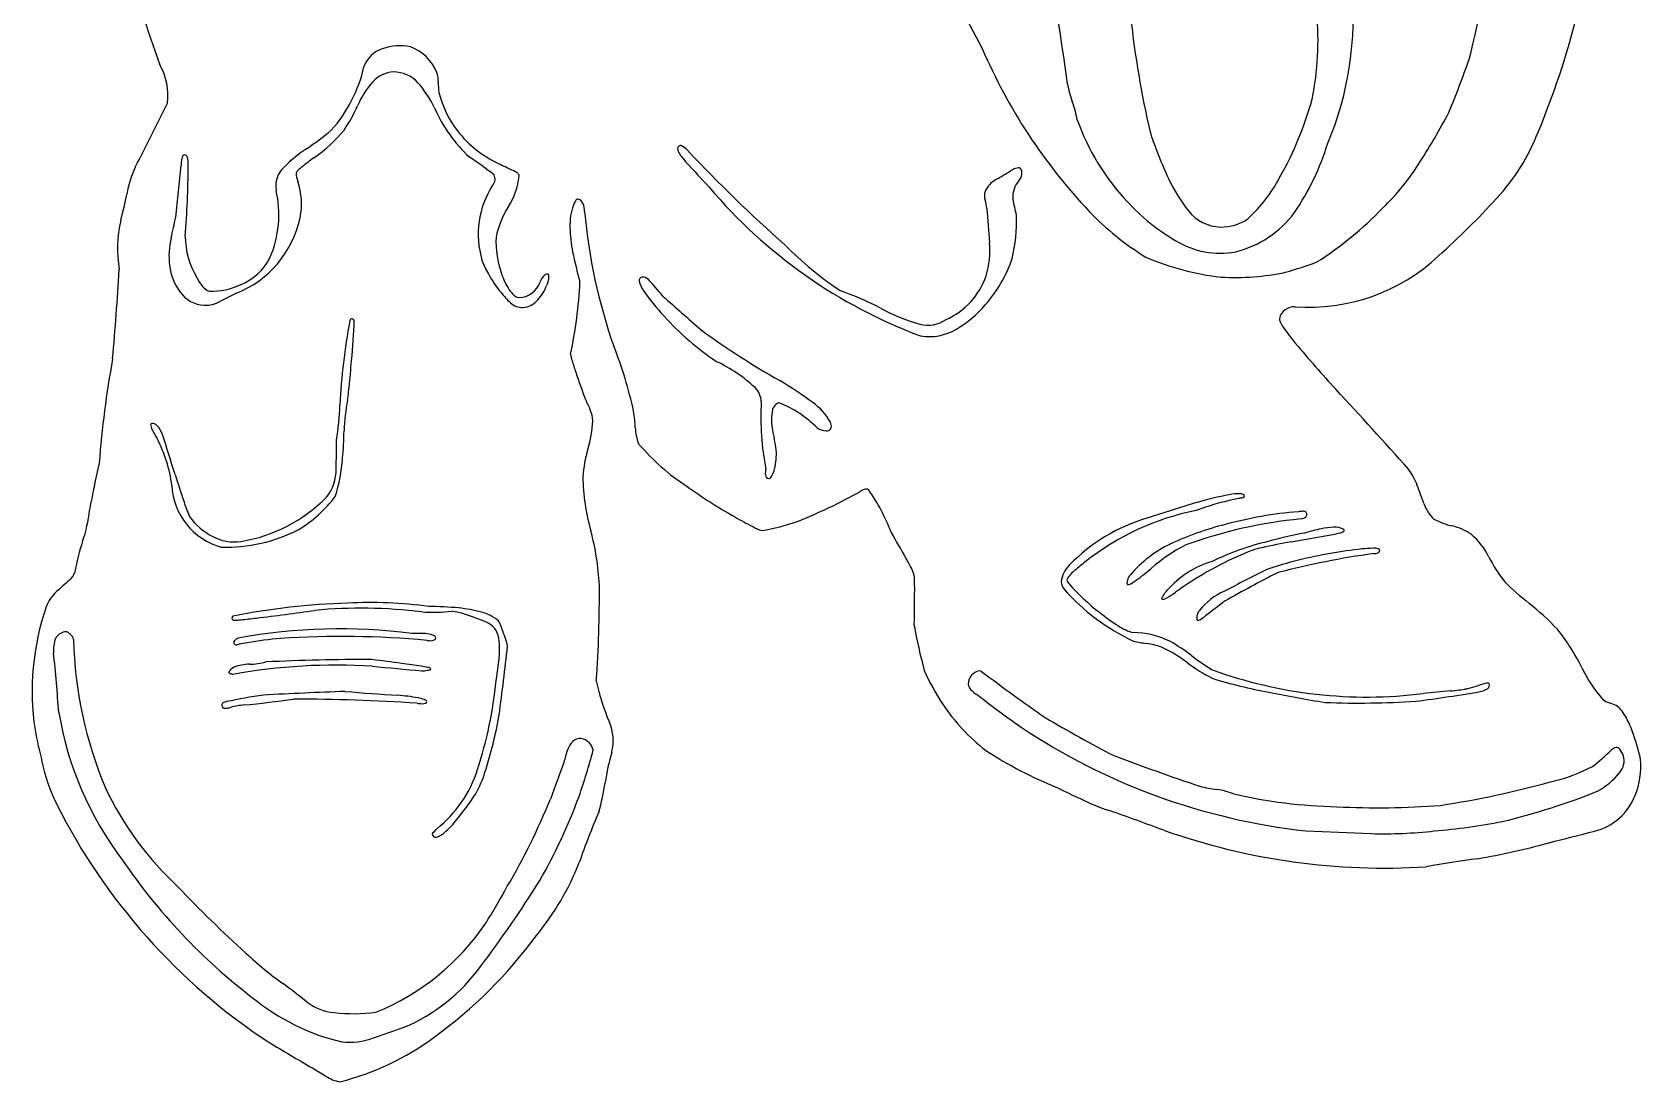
# Model space of a CAD drawing. Extents: x 0 to 10.8, y 0 to 15.3.
# Drawn here: x 0 to 9.93, y 0 to 6.48 of the extents above; entities that cross this region are included whole.
import ezdxf

# ---------------------------------------------------------------- set-up
doc = ezdxf.new("R2010")
doc.units = 0
doc.layers.add('WHITE', color=7, linetype='CONTINUOUS')

msp = doc.modelspace()

# ---------------------------------------------------------------- linework, layer by layer
at = {"layer": 'WHITE', "linetype": 'CONTINUOUS'}
for p, q in [((5.41862, 7.224631), (5.86504, 6.378527)), ((1.948101, 4.215219), (1.950441, 4.2317)), ((8.279995, 3.260426), (8.295568, 3.262087)), ((7.194939, 2.848539), (7.201516, 2.849145)), ((2.454521, 2.554898), (2.459275, 2.552505)), ((8.995657, 2.456126), (8.990986, 2.461271)), ((7.862493, 1.549528), (8.265762, 1.532295))]:
    msp.add_line(p, q, dxfattribs=at)
for centre, radius, start, end in [((-60.511833, -3.377012), 67.580323, 8.113562, 10.199896), ((5.448453, 7.244078), 3.547036, -15.258741, 10.064986), ((6.607905, 8.436015), 6.206566, -172.485054, -159.64605), ((12.692761, 7.210539), 5.945526, 179.266939, 193.093807), ((6.168981, 6.567241), 1.98655, -22.92812, 5.780767), ((6.061897, 6.429765), 1.876532, -11.210436, 5.102623), ((4.465425, 7.870091), 5.232176, -22.559896, -14.37803), ((2.21511, 6.207691), 0.176782, 107.645654, 160.623778), ((2.271137, 6.06985), 0.325328, 78.559692, 109.690432), ((2.240177, 6.12768), 0.277951, 21.56765, 69.907144), ((9.038238, 7.742952), 3.454105, -156.733055, -136.666635), ((0.449641, 6.087074), 0.388899, -6.77538, 29.276635), ((1.188086, 6.460096), 0.881804, -41.7183, -12.692853), ((4.06084, 7.966232), 5.086601, -22.945975, -18.995502), ((2.458706, 5.838771), 0.486852, 136.842326, 157.443984), ((2.23887, 6.055043), 0.178708, 92.656631, 139.213801), ((2.231191, 6.031031), 0.20253, 42.167321, 90.171057), ((1.847817, 5.700384), 0.708751, 26.038572, 41.17399), ((2.333925, 6.176382), 0.173203, -2.39122, 17.982422), ((2.784424, 6.15818), 0.277664, 177.734589, 190.639093), ((6.980328, 6.256166), 0.595949, -170.808869, -159.818231), ((3.115125, 6.252497), 0.6209, -166.439846, -141.992981), ((5.781107, 6.673435), 2.207057, -22.678685, -16.003918), ((-16.73201, 14.644744), 19.561439, -27.390353, -26.092526), ((1.184385, 6.38442), 0.89942, -34.54218, -23.51777), ((3.302222, 6.361841), 0.889489, -156.805231, -132.778446), ((5.732295, 5.798341), 0.733408, 11.062723, 20.115032), ((5.364966, 7.744923), 3.81158, -32.79266, -27.530119), ((0.598398, 7.38892), 1.963258, -56.071014, -50.533904), ((1.204656, 6.473797), 0.937274, -54.991614, -39.752443), ((3.170885, 6.294537), 0.690722, -142.093393, -115.156951), ((7.801332, 6.415114), 1.430774, -160.56615, -136.764475), ((8.431664, 6.333862), 1.600492, -162.913146, -158.448926), ((8.106877, 6.323244), 1.276312, -42.980475, -21.148331), ((4.001864, 5.759049), 0.018654, 118.576272, 170.536346), ((4.059378, 5.771535), 0.076496, -172.927503, -143.12435), ((4.006393, 5.754026), 0.025282, 101.486732, 122.148406), ((4.004343, 5.76489), 0.014228, 69.325137, 102.106369), ((3.939061, 5.649632), 0.146536, 43.308972, 61.329105), ((6.267916, 6.422196), 1.661605, -30.398665, -21.157215), ((6.439841, 6.279179), 1.632705, -34.010954, -17.31192), ((1.132979, 5.659829), 0.213264, 169.265147, 180.96817), ((0.96766, 5.690533), 0.045123, 146.256853, 168.470594), ((0.941249, 5.707964), 0.013481, 87.250684, 145.509432), ((0.939294, 5.703395), 0.018222, 25.212422, 81.788379), ((0.903755, 5.683612), 0.058866, 8.503234, 27.899427), ((0.767295, 5.667043), 0.196313, -3.158955, 7.396763), ((2.205884, 4.991177), 0.923474, 123.646247, 134.979548), ((4.329552, 2.232967), 4.330846, 126.682895, 127.979393), ((1.757185, 4.252219), 1.734204, 50.888587, 57.141259), ((9.605834, 19.65949), 15.524118, -115.685255, -115.304605), ((4.427306, 6.024103), 0.522714, -145.179733, -137.871865), ((46.733379, 44.999069), 58.045313, -137.351545, -137.147274), ((10.309483, 11.601536), 8.57169, -136.949606, -131.334162), ((9.069985, 6.54437), 2.271844, -159.424554, -154.758182), ((7.350305, 6.425308), 1.428334, -46.292204, -31.426429), ((1.289202, 5.347385), 0.717603, 155.453629, 169.360441), ((-17.100382, 7.401567), 18.104452, -6.548508, -5.532134), ((-4.54635, 5.672662), 5.509684, -4.72021, -0.170926), ((1.65937, 5.530447), 0.155804, 132.994831, 189.731996), ((1.668065, 5.594716), 0.041158, 133.057717, 160.082193), ((1.77491, 5.612472), 0.145589, -178.529769, -158.505266), ((1.838999, 5.426849), 0.280703, 128.45113, 135.158047), ((2.80634, 5.57237), 0.051556, -45.968509, 29.584754), ((2.559058, 5.644197), 0.451, -32.335594, -6.795862), ((2.906005, 5.49344), 0.146399, 51.408833, 63.925813), ((2.982878, 5.588553), 0.024118, 5.414263, 53.207412), ((6.028503, 5.430175), 0.159745, 119.523948, 155.991326), ((4.400414, 8.274823), 3.117862, -60.202691, -58.272442), ((6.129658, 5.47587), 0.17219, 109.773968, 121.364158), ((6.201609, 5.463383), 0.147584, 138.322245, 185.062524), ((6.102838, 5.554253), 0.089365, 98.964161, 110.593554), ((6.092094, 5.629126), 0.013772, 55.329166, 103.353322), ((6.019122, 5.618849), 0.092239, -38.429784, -11.093868), ((6.065552, 5.611099), 0.045204, -12.777716, 40.494799), ((7.90196, 5.985694), 0.977132, -155.182694, -141.423053), ((6.86433, 6.023713), 0.946473, -47.345356, -27.860901), ((-1.853378, 5.947502), 2.481768, -14.691534, -10.860866), ((0.857371, 5.353142), 0.665779, -23.630625, 13.106024), ((1.242305, 5.419304), 0.421036, -11.860843, 19.39572), ((3.322171, 5.231096), 0.568278, 147.634755, 196.273245), ((6.589027, 7.560237), 3.155834, -139.757893, -110.492202), ((5.959787, 5.469973), 0.081217, 161.925039, 198.82766), ((3.438652, 5.091431), 0.587867, 147.998368, 168.059443), ((3.675037, 5.287626), 0.355318, 159.432721, 182.042551), ((3.552841, 5.334583), 0.224417, 152.794286, 159.697095), ((3.383151, 5.42135), 0.033833, 131.872054, 152.096506), ((3.367835, 5.43824), 0.011035, 79.900563, 131.190182), ((3.357682, 5.40389), 0.046801, 20.403053, 75.031944), ((3.291411, 5.374399), 0.119283, -0.673998, 22.582826), ((6.800469, 5.670658), 3.402828, -174.981649, -160.609195), ((5.638604, 5.362805), 0.257376, 6.32338, 18.333647), ((17.685149, 6.167111), 11.81624, -176.234744, -175.210784), ((1.31103, 4.368566), 4.865361, 11.615498, 12.846864), ((7.799664, 6.595139), 1.765587, -136.177499, -121.564154), ((7.685623, 6.278447), 1.253022, -137.693089, -119.881607), ((7.344468, 5.539139), 0.262848, -141.743899, -91.821358), ((7.27592, 5.74873), 0.643554, -76.157671, -36.50079), ((6.696418, 6.983992), 2.285659, -57.290289, -44.119902), ((5.522399, 8.646767), 4.751545, -48.320039, -42.231526), ((1.284726, 5.142566), 0.758076, 166.612456, 189.806808), ((-1.271222, 5.751379), 2.196639, -14.291182, -10.877386), ((1.019412, 5.470661), 0.649742, -68.121759, -12.253075), ((4.180295, 5.292917), 0.860538, -178.804458, -168.637236), ((5.155987, 5.307399), 0.921668, -14.308792, 2.535497), ((7.341422, 5.565074), 0.2887, -91.053595, -55.332433), ((1.321117, 5.098812), 0.476623, 166.616006, 187.197772), ((1.446172, 5.224284), 0.50155, -179.42717, -148.970763), ((3.459283, 5.189003), 0.596264, 177.687868, 199.656588), ((6.262967, 6.76838), 2.27529, -135.206177, -124.020457), ((5.374096, 5.131494), 0.53831, -16.987531, 5.230705), ((7.332306, 5.626772), 0.512285, -121.931614, -79.018607), ((1.158232, 5.241994), 0.346102, -67.75414, -26.739106), ((3.260048, 5.246373), 0.513926, -160.148725, -149.730894), ((6.233906, 5.725913), 2.959273, -168.251822, -164.543756), ((5.263528, 5.346767), 0.829721, -41.635067, -18.78287), ((7.518462, 6.57476), 1.617311, -113.42654, -96.341557), ((7.880373, 5.95304), 1.172087, -94.079219, -46.846321), ((-24.500814, 6.598388), 25.088654, -4.88398, -3.621996), ((1.196442, 5.082863), 0.350932, -172.835147, -143.632025), ((1.269358, 5.088185), 0.281039, -154.172722, -141.495912), ((3.456301, 5.334886), 0.728387, -151.499297, -140.476876), ((3.317641, 5.127276), 0.442237, -161.701871, -147.340443), ((3.245706, 4.896758), 0.117147, 139.825244, 159.320235), ((3.192589, 4.941517), 0.047687, 118.204227, 139.745566), ((3.179372, 4.965731), 0.020103, 73.592561, 117.620985), ((3.178911, 4.974936), 0.011802, -9.508925, 58.653309), ((3.007467, 4.980874), 0.183253, -7.982769, -2.466984), ((3.767624, 4.946964), 0.020005, 98.055761, 195.535599), ((3.769125, 4.916937), 0.050019, 45.703234, 94.9363), ((5.458321, 5.121915), 0.455224, -66.05598, -18.932139), ((7.426177, 6.488664), 1.523768, -93.248815, -78.173228), ((6.82619, 8.093804), 3.228151, -73.584321, -69.976085), ((1.073474, 4.989142), 0.196357, -144.376448, -93.532902), ((1.155834, 4.998281), 0.136228, -141.360379, -128.514589), ((1.106958, 4.936353), 0.057337, -128.835851, -102.822097), ((1.11077, 5.284296), 0.404189, -92.344717, -63.79397), ((1.844672, 3.58436), 1.40963, 114.436548, 118.945557), ((3.292763, 5.187158), 0.508322, -141.590392, -131.932653), ((3.082189, 4.97971), 0.164403, -146.355586, -131.252707), ((3.000572, 4.983503), 0.142928, -88.525563, -18.509947), ((2.934433, 5.000687), 0.25582, -42.968301, -18.761529), ((3.400299, 4.844392), 0.235569, 155.86136, 161.687452), ((3.147813, 4.957748), 0.041197, -24.403412, -3.232927), ((0.512617, 5.08037), 2.872607, -11.846389, -2.855589), ((3.908417, 4.978476), 0.164258, -167.028591, -146.245691), ((4.761241, 5.550296), 1.191043, -146.170131, -136.225178), ((0.76261, 2.201023), 4.101503, 40.233838, 42.136862), ((4.395557, 3.170424), 1.812359, 62.874409, 70.853998), ((1.066986, 4.989034), 0.195957, -91.641027, -60.848184), ((3.028532, 4.889306), 0.110194, -133.218255, -89.479148), ((3.019157, 4.907649), 0.068665, -131.359102, -102.539178), ((3.01664, 4.917703), 0.139185, -84.684743, -41.037022), ((14.595452, 16.730583), 15.989662, -132.012162, -130.88019), ((5.829984, 5.887653), 1.260582, -118.841813, -106.125636), ((5.342375, 5.258866), 0.712516, -59.330915, -40.564599), ((7.792743, 4.687781), 0.096235, 87.466999, 165.472422), ((5.446216, 4.022701), 3.549483, 169.038683, 177.48667), ((1.974929, 4.696463), 0.013488, 83.868729, 175.074473), ((-2.53157, 4.880201), 4.523545, -5.418536, -2.277915), ((1.972689, 4.69282), 0.017447, 25.7709, 77.824576), ((5.188942, 5.888592), 1.734681, -137.930556, -123.681767), ((5.52967, 4.869002), 0.198677, -104.517974, -55.195396), ((7.733821, 4.708875), 0.034372, 174.915769, 209.178366), ((7.94152, 4.80756), 0.264258, -154.0968, -145.697678), ((7.063359, 8.656913), 4.972721, -126.1414, -119.486144), ((5.537514, 4.929149), 0.329381, -99.309068, -59.272145), ((8.898323, 5.473107), 1.429764, -145.273826, -140.203702), ((3.622123, 4.542887), 0.302622, -170.061303, -162.558902), ((1.148186, 3.577096), 2.625754, 12.357447, 21.53396), ((14.278877, 9.985375), 8.451931, -140.047717, -137.481134), ((6.36604, 3.3799), 5.968281, 169.550286, 175.779874), ((-9.041368, 5.377792), 11.051886, -5.661553, -4.79976), ((5.5628, 5.109538), 2.32428, -163.571366, -161.730928), ((6.645314, 5.457722), 3.461389, -161.875152, -158.900156), ((3.82196, 3.594616), 0.941985, 47.11516, 64.538531), ((-0.59625, 4.541346), 2.565447, -6.932445, -5.678573), ((4.379549, 4.196792), 0.121309, -0.193857, 46.529849), ((3.350251, 2.213281), 2.464682, 53.425367, 59.10666), ((-19.078495, -20.882095), 36.996113, 41.809884, 42.839459), ((0.261483, 4.230692), 1.639501, -9.486633, -1.829427), ((3.299269, 3.963728), 1.374764, 169.759418, 177.713255), ((1.915431, 4.219298), 0.032924, -19.818403, -7.116321), ((7.094273, 5.869754), 4.034732, -155.734868, -154.748699), ((6.233657, 4.106578), 1.735126, 177.033249, 190.762678), ((4.636802, 4.131062), 0.068382, 129.570845, 163.076311), ((4.61006, 4.166236), 0.024299, 74.204562, 133.802007), ((4.347559, 3.539333), 0.703771, 44.972675, 67.51816), ((4.613428, 3.896806), 0.360162, 29.259204, 55.218997), ((2.629818, 4.136216), 0.833463, -16.126336, -3.845866), ((3.291972, 4.075878), 0.16949, 1.499555, 25.400779), ((2.840385, 3.999907), 0.883741, 2.415867, 9.057682), ((4.872827, 4.087007), 0.308156, 168.020443, 193.152032), ((4.836417, 4.032463), 0.099759, 13.511471, 23.874595), ((0.751197, 4.052644), 0.019869, 162.725362, 192.143095), ((0.843938, 4.075603), 0.115402, -166.398303, -151.148772), ((0.740289, 4.055272), 0.008703, 100.807895, 157.91623), ((0.743762, 4.029001), 0.035192, 40.72084, 98.341961), ((1.677096, 4.536199), 1.0674, -151.073924, -148.05555), ((0.636976, 3.932031), 0.179426, 20.796043, 41.943508), ((-68.560207, -18.02939), 72.777732, 17.412704, 17.615966), ((-0.723049, 4.081024), 2.649385, -5.014082, -1.350512), ((4.022107, 4.048298), 0.298975, -177.864879, -158.452462), ((3.585766, 3.788829), 1.012994, 5.403704, 13.010865), ((4.908229, 4.134301), 0.116024, -122.765077, -92.54566), ((4.906743, 4.044905), 0.026766, -97.87357, -14.74433), ((4.903933, 4.048226), 0.030431, -19.450013, 14.35403), ((-0.004518, 3.569372), 0.873852, 7.333817, 27.394278), ((-10.037937, 3.976591), 11.916509, -0.929915, -0.077496), ((4.2169, 3.674834), 0.819325, 163.705482, 175.764041), ((4.814935, 4.850245), 1.406463, -139.589525, -123.282075), ((4.231356, 3.87238), 0.363095, -16.249208, 1.869478), ((6.672882, 2.372215), 6.424002, 166.983567, 169.631912), ((1.604691, 3.779456), 0.272338, -38.927689, 0.786277), ((0.984606, 3.904557), 0.933219, -18.258218, -3.384296), ((4.257484, 3.779699), 0.271585, -6.381554, 0.603274), ((8.156877, 3.535123), 0.420114, 20.356541, 35.951645), ((1.277774, 3.701463), 0.416096, -177.169966, -105.469659), ((11.364975, 7.060829), 10.993129, -162.469321, -161.538522), ((4.66483, 3.749606), 1.265097, -179.354476, -163.982514), ((4.552311, 3.747574), 0.024999, 175.55269, 258.112617), ((4.547053, 3.736752), 0.013642, -89.546266, -50.906747), ((4.530076, 3.757905), 0.040765, -51.135916, -33.104281), ((4.44237, 3.81125), 0.143406, -31.818989, -16.391655), ((-0.610952, 0.195885), 9.802281, 20.131718, 20.828272), ((1.746918, 3.832732), 0.847973, -162.636439, -156.104885), ((1.132566, 4.284893), 0.962065, -80.576413, -44.687145), ((1.21094, 4.118395), 0.831699, -58.49209, -37.49211), ((6.020068, 6.460834), 3.416449, -125.355981, -119.504741), ((3.488363, 6.566017), 3.343581, -68.293314, -60.998267), ((5.173323, 3.555288), 0.107458, 109.816147, 126.468424), ((5.15225, 3.61304), 0.045983, 91.661819, 109.508815), ((5.151458, 3.638347), 0.020664, 57.002085, 91.500017), ((4.213774, 2.981505), 1.164041, 20.596519, 35.391886), ((10.36021, -7.167299), 11.200822, 106.419459, 108.089602), ((7.827608, 1.778646), 1.862085, 102.674049, 110.142247), ((7.773066, 1.611981), 2.048278, 100.794618, 106.418903), ((7.453069, 3.281787), 0.34809, 89.59802, 100.531515), ((7.548733, 3.072168), 0.539022, 99.93279, 103.920357), ((7.453886, 3.565592), 0.064298, 70.395828, 88.551114), ((7.43967, 3.717369), 0.115384, -81.98658, -72.066538), ((7.473939, 3.618347), 0.01083, -83.321619, -6.081386), ((7.470628, 3.611924), 0.015036, 20.542164, 71.261254), ((-0.504149, 3.616534), 0.862442, -18.940663, -5.868639), ((1.28955, 3.715393), 0.390149, -144.575149, -117.113213), ((5.660366, 5.801017), 2.665076, -119.760644, -117.049167), ((7.200236, 2.414315), 1.111991, 106.612997, 135.753568), ((7.499322, 1.953834), 1.603838, 101.251217, 128.505746), ((8.020868, 1.011982), 2.51528, 94.643218, 105.094132), ((7.863973, 3.18074), 0.341478, 93.25853, 97.863414), ((7.760511, 3.751235), 0.286382, -75.247219, -71.670648), ((7.848326, 3.488001), 0.033875, 72.686197, 96.378794), ((7.84213, 3.506864), 0.028749, -72.922847, -37.268426), ((7.848947, 3.502171), 0.020486, -38.369375, 62.496177), ((8.794186, 3.631961), 0.211149, -162.830157, -131.53189), ((1.196363, 4.277686), 0.977691, -91.733394, -62.64602), ((1.926939, 2.989322), 1.576481, 2.832416, 15.119742), ((4.633817, 3.771498), 0.390821, -118.320587, -109.40068), ((4.273181, 4.762484), 1.379068, -80.365001, -70.875051), ((9.885764, 5.910852), 5.229497, -151.19342, -149.185575), ((7.832786, 1.592365), 1.906187, 104.178573, 115.028771), ((8.10564, 0.60497), 2.882206, 95.419223, 109.957426), ((8.283725, 1.047137), 2.379348, 100.378305, 105.941504), ((5.208044, 18.734903), 15.613849, -80.544132, -79.506994), ((8.259006, 2.033764), 1.412764, 102.29235, 106.612788), ((8.047928, 2.991705), 0.431853, 91.757453, 101.988033), ((8.041322, 3.310868), 0.112682, 62.056142, 93.377801), ((8.082582, 3.283052), 0.103849, 96.763067, 107.376553), ((8.061856, 3.429554), 0.0442, -78.917008, -60.255416), ((8.06635, 3.436573), 0.048628, -68.989468, -51.26232), ((8.092247, 3.403805), 0.00687, -48.722134, 74.126943), ((8.856109, 3.838026), 0.416367, -119.009974, -102.275674), ((8.692763, 3.108643), 0.3311, 54.935849, 76.93988), ((8.604074, 3.046164), 0.434743, 26.370139, 50.093434), ((1.431682, 2.952073), 1.184252, 161.052797, 170.528539), ((1.248168, 3.612839), 0.280181, -119.139067, -81.395453), ((7.358224, 2.633482), 0.762132, 115.815946, 139.384483), ((7.600883, 2.378271), 1.051285, 117.105798, 131.176528), ((7.999564, 1.746892), 1.630472, 103.092506, 115.990567), ((7.693036, 2.796634), 0.51002, 101.488793, 115.258893), ((8.385566, -0.161062), 3.54752, 99.939915, 102.935282), ((8.519861, 0.466426), 2.839693, 96.265776, 100.218312), ((8.297736, 2.469956), 0.823891, 91.473494, 96.117529), ((8.283295, 3.186196), 0.107591, 74.691734, 93.594429), ((8.30307, 3.282594), 0.017854, -63.879957, -15.821558), ((8.308006, 3.278284), 0.012255, -2.607943, 72.454035), ((4.470767, 2.689942), 1.071038, 26.166886, 30.404412), ((6.528797, 3.064017), 0.17771, 134.759544, 173.088054), ((7.425969, 2.003027), 1.519908, 127.496358, 131.149388), ((7.456129, 2.638974), 0.598467, 106.60998, 138.714652), ((8.290958, 1.336926), 2.086919, 113.003821, 119.840708), ((8.401743, 0.901972), 2.390419, 99.283984, 109.024356), ((8.982843, -1.825882), 5.13464, 97.867559, 104.562545), ((8.290832, 3.306937), 0.0451, -83.972489, -63.534843), ((9.792636, 3.638099), 0.893063, -153.474676, -141.826241), ((2.184544, 0.827805), 2.994405, 130.756929, 132.776323), ((0.16457, 3.176152), 0.103221, -50.919465, -16.434234), ((5.300472, 3.092783), 0.148783, 8.364707, 27.836125), ((-2.121499, 3.027496), 7.56967, -1.575148, 0.65801), ((6.445898, 3.095991), 0.094116, -173.540265, -143.511317), ((6.444068, 3.111453), 0.057623, -164.913552, -138.415327), ((6.414289, 3.095345), 0.025881, 153.245814, 177.543052), ((6.455316, 3.075104), 0.071629, 141.943887, 153.561167), ((6.586599, 2.967406), 0.241422, 131.752794, 141.024217), ((6.768953, 3.078283), 0.010308, 165.0118, 233.855383), ((6.912685, 3.060721), 0.155015, 166.732057, 172.502218), ((6.827912, 3.082272), 0.067576, 135.525438, 168.020975), ((6.648049, 3.320188), 0.280086, -61.205023, -53.18533), ((5.065748, 5.399268), 2.892788, -52.771165, -50.424252), ((8.43087, 1.105383), 2.357389, 119.990119, 125.600936), ((13.901723, -9.494062), 14.127975, 116.388185, 117.580362), ((10.675049, -2.799841), 6.65031, 116.65307, 119.888142), ((10.465169, 4.503177), 1.974216, -134.129271, -128.362957), ((0.325171, 2.836002), 0.257598, 132.56364, 158.03431), ((-3.678018, 3.00022), 7.179825, -4.193294, 0.534702), ((7.359242, 3.921455), 1.324789, -138.291803, -114.994525), ((7.432411, 3.9921), 1.38139, -138.302752, -127.64449), ((6.766921, 3.084001), 0.014614, -106.080576, -73.252847), ((6.75506, 3.127374), 0.059576, -74.349211, -62.075461), ((6.976735, 2.983067), 0.004177, 138.258176, 276.457439), ((6.869832, 3.061923), 0.128681, -36.241127, -25.804107), ((6.982189, 2.997427), 0.019169, -105.07123, -69.775546), ((7.026234, 2.988592), 0.044094, 141.027194, 156.877321), ((6.958334, 3.06795), 0.093612, -70.997154, -59.465783), ((6.457893, 3.471998), 0.702039, -40.47156, -38.616936), ((6.569054, 3.704845), 0.840042, -58.666322, -54.359126), ((7.516432, 2.664713), 0.395714, 113.194231, 141.627996), ((1.613839, 2.411764), 1.613839, 161.180964, 188.490015), ((2.068029, -1.317572), 4.273622, 91.617889, 101.192079), ((-0.532756, 18.689904), 15.943053, -83.095163, -81.789268), ((2.028714, -0.095539), 3.019256, 82.842946, 95.408323), ((2.092332, 0.392506), 2.565938, 82.020782, 93.238648), ((2.471011, 3.97167), 1.073517, -93.531711, -83.484485), ((2.455035, 1.138967), 1.794646, 84.317955, 90.208016), ((2.451272, 2.15728), 0.761086, 67.48277, 79.281179), ((2.548251, 2.071066), 0.857898, 74.809149, 84.349501), ((2.708302, 2.640563), 0.266413, 49.979217, 75.934191), ((7.422577, 3.941429), 1.335463, -128.638218, -122.385385), ((7.26502, 2.863165), 0.075417, 141.262366, 171.141337), ((12.15263, -3.450779), 8.008313, 126.749236, 127.7971), ((8.08399, 1.514471), 1.84711, 43.858269, 51.259937), ((1.250096, 2.862445), 0.016908, 133.182559, 183.394239), ((1.2468, 2.863352), 0.013717, -172.003116, -90.961216), ((1.2459, 3.205667), 0.356031, -89.892123, -83.459062), ((1.900817, -0.67299), 3.468718, 82.666082, 100.434737), ((0.882281, 7.049975), 4.217432, -84.500647, -83.168718), ((2.508089, 2.163163), 0.735609, 66.28472, 71.398367), ((2.746205, 2.704596), 0.144129, 40.62646, 66.383735), ((2.748521, 2.718416), 0.133675, 9.524929, 36.774171), ((2.410043, 2.609585), 0.525101, 17.557632, 26.585547), ((8.37155, 3.321656), 2.969027, -170.261113, -164.71317), ((6.870725, 3.055661), 0.292006, -124.035452, -104.407114), ((7.200826, 2.858271), 0.011374, 174.27536, 238.829882), ((7.31553, 2.858979), 0.126022, 172.797415, 179.805712), ((7.178939, 2.907475), 0.062547, -68.840934, -58.195866), ((6.975265, 3.226079), 0.440684, -57.521954, -52.325728), ((8.35922, 1.955497), 1.349097, 26.542126, 38.443667), ((0.334629, 2.665754), 0.203074, 159.620624, 184.938464), ((0.214769, 2.69859), 0.080036, 100.413443, 151.750499), ((0.207627, 2.755076), 0.023407, 61.260942, 108.236032), ((0.145605, 2.676934), 0.122899, 44.143204, 53.399617), ((0.132436, 2.644024), 0.155941, 40.750795, 49.458129), ((0.213559, 2.728439), 0.040888, 1.419024, 25.151435), ((2.825929, 2.805239), 2.572611, -178.311876, -157.430216), ((1.253336, 2.710536), 0.009455, 132.466959, 219.853068), ((1.261383, 2.717499), 0.020096, -139.608677, -100.884534), ((1.018323, 2.902584), 0.294148, -38.989766, -35.895134), ((1.279344, 2.705654), 0.0334, 101.686449, 132.893364), ((1.242957, 2.845125), 0.148084, -84.32948, -76.615134), ((1.647874, 0.879562), 1.858827, 99.905196, 101.501477), ((1.725506, 0.356936), 2.387054, 94.597265, 99.582907), ((1.915216, -3.001008), 5.749957, 84.788499, 93.799642), ((2.378087, 1.451352), 1.316451, 88.343782, 91.500946), ((2.407529, 2.540221), 0.227195, 75.750432, 87.828967), ((2.460597, 2.847009), 0.123998, -100.735383, -85.604391), ((2.444659, 2.691825), 0.071128, 59.007363, 74.679868), ((2.463702, 2.760469), 0.037642, -80.213332, -53.539368), ((2.466623, 2.72836), 0.028499, 27.235604, 59.039058), ((2.481126, 2.739947), 0.010934, -63.109465, 7.64839), ((2.511481, 2.676479), 0.374394, -2.258742, 9.851538), ((-16.385193, 4.818651), 19.436873, -7.549547, -6.288686), ((1.374194, 2.233441), 1.626818, 17.311337, 19.18292), ((2.711441, 2.6454), 0.227608, 11.191121, 18.474124), ((6.791506, 2.243351), 0.529528, 63.980732, 89.289585), ((7.103593, 4.116439), 1.428452, -102.292293, -99.023836), ((6.790851, 2.132527), 0.579962, 71.817653, 81.202975), ((6.584486, 1.860813), 0.909337, 53.047198, 64.788805), ((6.431194, 1.676087), 1.1997, 52.662374, 60.398947), ((-23.41338, 0.378437), 23.654844, 4.609148, 5.506373), ((1.337879, 2.973521), 0.396079, -89.419292, -74.664505), ((2.009847, -8.219855), 10.826268, 89.542804, 93.003252), ((1.294059, -4.623054), 7.273493, 82.201108, 83.668112), ((1.658101, -2.093845), 4.718312, 80.924222, 82.413249), ((1.274314, 2.754715), 1.613951, -9.902379, -3.303065), ((7.754845, 3.414677), 1.035974, -127.016656, -116.921166), ((8.241009, 4.055686), 1.789937, -127.199569, -122.415608), ((1.221499, 2.528651), 0.007396, 173.030144, 268.23123), ((1.298484, 2.472364), 0.101887, 121.007699, 145.857515), ((1.297914, 2.722449), 0.215294, -110.854356, -105.802123), ((1.881683, -1.072726), 3.64507, 86.568571, 100.150656), ((1.342555, 2.306266), 0.271197, 90.139814, 110.857499), ((4.185631, 23.131052), 20.670744, -95.791272, -94.942061), ((2.264144, 1.70543), 0.871004, 78.1639, 80.868709), ((2.407552, 2.687093), 0.149962, -91.020774, -78.408489), ((2.424374, 2.725006), 0.185296, -85.880746, -80.839576), ((2.412885, 2.417417), 0.143647, 73.151017, 77.980588), ((2.453995, 2.548625), 0.006552, -91.063786, 36.307375), ((6.67396, 3.04593), 1.271837, -156.504015, -145.909625), ((5.861983, 2.455221), 0.083236, 100.419897, 178.618234), ((5.846079, 2.509389), 0.027708, 57.254092, 88.2418), ((14.545447, 14.143868), 14.49958, -126.79403, -124.874735), ((8.240453, 5.172767), 2.797601, -110.046143, -82.857957), ((8.175592, 5.354135), 2.998241, -107.263918, -100.404522), ((10.343727, 2.929194), 0.8615, -154.502935, -138.654085), ((2.304727, -3.165523), 5.621919, 98.970317, 101.334004), ((3.650614, -42.477446), 44.920095, 92.191585, 92.835931), ((3.342518, 19.189288), 16.838608, -94.802312, -93.698895), ((2.157986, 1.056215), 1.333165, 80.315442, 85.774857), ((0.273847, 2.732531), 2.60293, -18.021751, -5.630198), ((4.83362, 2.762596), 1.381258, -167.991729, -156.84641), ((5.841524, 2.462513), 0.062975, -175.186265, -127.379452), ((6.192889, 2.891028), 0.617092, -129.149275, -124.127897), ((9.175414, 9.886875), 7.638793, -101.640605, -98.984881), ((7.312359, 11.863153), 9.593207, -82.639054, -80.182076), ((9.288451, -3.939711), 6.375149, 94.807257, 96.305428), ((8.620574, 3.87851), 1.471576, -84.790595, -81.339793), ((8.804814, 2.662578), 0.241768, -81.114844, -74.179887), ((8.690215, 3.162387), 0.754335, -76.155059, -71.48327), ((9.197476, 1.575749), 0.911549, 103.808074, 107.078044), ((8.902255, 2.556503), 0.153108, -72.548848, -57.910806), ((8.9862, 2.43494), 0.026763, 79.696477, 103.577771), ((8.969348, 2.449794), 0.02706, -58.238598, 13.53299), ((1.191224, 2.325156), 0.020148, 166.316065, 251.861247), ((1.187292, 2.325965), 0.016137, 105.883777, 165.805314), ((1.275501, 2.073062), 0.283956, 105.448716, 109.038049), ((1.191279, 2.366), 0.060324, -96.021061, -78.783796), ((1.111439, 2.785544), 0.487395, -79.170733, -76.185654), ((1.36646, 1.751299), 0.577827, 95.776788, 103.882822), ((0.695941, 8.769476), 6.472318, -84.571012, -81.851561), ((1.594785, -9.550159), 11.912675, 86.240868, 89.910876), ((2.43437, 2.813609), 0.480307, -97.003592, -93.087119), ((2.344265, 2.158348), 0.21541, 69.176118, 79.841859), ((2.405754, 2.412448), 0.078498, -87.992758, -73.761776), ((2.402459, 2.314131), 0.049125, 52.908944, 68.02426), ((2.426787, 2.347573), 0.01053, -85.001667, -7.696919), ((2.423469, 2.341708), 0.014457, 17.943744, 53.413494), ((6.639031, 3.006939), 1.221122, -146.506136, -127.963276), ((10.192503, 7.986695), 7.093583, -127.780791, -125.181691), ((8.190383, 7.906636), 5.568706, -92.14005, -86.385647), ((9.767278, 2.445699), 0.110784, -129.393724, -106.056038), ((9.667795, 2.102509), 0.246533, 63.045954, 73.785034), ((9.720029, 2.226287), 0.112929, 38.730148, 58.197402), ((9.574018, 2.105166), 0.302629, 30.200317, 39.32356), ((2.210099, 2.621103), 2.073501, -170.511711, -142.919639), ((0.312888, 2.714458), 2.609313, -17.936799, -9.919487), ((3.297379, 2.105519), 0.289606, -13.994006, 23.174527), ((8.291232, 5.461867), 3.935761, -123.736961, -96.253881), ((10.382181, 9.191839), 8.077569, -120.728202, -117.293531), ((9.398181, 2.001413), 0.506791, 18.988087, 30.338352), ((3.5795, 2.846295), 3.624801, -169.303395, -166.121919), ((3.437644, 2.001305), 0.140927, 135.254821, 158.392597), ((3.384166, 2.052287), 0.067071, 85.941961, 134.028205), ((3.374583, 2.029925), 0.090407, 10.603073, 80.880179), ((8.882143, 1.777755), 1.068412, 11.525736, 21.325977), ((3.777962, 1.873905), 0.504292, 159.173554, 168.935271), ((-0.811374, 3.19946), 4.427558, -18.957081, -15.093305), ((4.823236, 1.6642), 1.299036, 163.39231, 171.936123), ((7.365936, 4.354196), 2.742411, -122.613772, -112.29065), ((12.224955, 16.730707), 15.727711, -110.650886, -108.600004), ((9.024044, 2.75808), 1.014438, -53.08908, -44.367215), ((9.791053, 2.003584), 0.061535, 101.207212, 132.806073), ((9.77958, 2.036062), 0.027888, 37.561198, 91.001181), ((9.7159, 1.981935), 0.111971, -41.428709, 15.872381), ((9.68723, 1.964957), 0.144441, 19.242096, 37.588199), ((9.464915, 1.946584), 0.466238, -22.607783, 5.495175), ((1.213268, 2.225711), 1.179308, -167.818346, -154.416964), ((2.034581, 2.150408), 0.748536, -51.759661, -17.345811), ((2.09747, 2.129482), 0.731347, -28.701706, -17.392252), ((16.50772, -3.101414), 14.163978, 159.016523, 159.988231), ((9.147872, 2.867713), 1.040868, -77.518533, -62.201922), ((9.423366, 2.217716), 0.487609, -60.529053, -39.456374), ((2.273974, 2.681014), 2.01759, -154.670713, -132.831597), ((2.309576, 2.017239), 1.239296, -16.498084, -7.922389), ((10.43499, 10.220923), 9.355035, -116.056482, -115.05537), ((7.437341, 2.735051), 0.938898, -104.109907, -97.550301), ((7.259596, 1.390098), 0.417749, 68.085936, 82.520824), ((7.80955, 7.501043), 5.861893, -81.323149, -74.532906), ((8.055545, 5.843561), 4.357771, -76.460436, -68.350305), ((3.551951, 3.426524), 3.807945, -153.315516, -123.322229), ((1.222678, 2.773971), 1.81399, -40.395008, -33.292309), ((-0.462837, 3.217601), 3.946527, -30.629103, -21.898587), ((0.079761, 2.986514), 3.516682, -29.742706, -20.392573), ((7.066279, 2.951907), 1.343677, -116.19281, -108.0491), ((8.125292, 4.867808), 3.170615, -102.936065, -91.271377), ((8.30772, 6.857549), 5.165763, -92.804786, -85.712893), ((9.560646, 1.895869), 0.358507, -76.383164, -21.006534), ((2.193891, 1.946065), 0.537793, -50.428906, -40.274516), ((7.998317, -0.250054), 4.891092, 156.945891, 160.863166), ((0.633326, -15.515553), 18.212434, 69.58205, 70.709438), ((8.356341, 5.24573), 3.709268, -85.36384, -78.816325), ((2.481522, 1.528442), 0.011255, 152.100149, 218.891704), ((2.043565, 1.951498), 0.598115, -44.307674, -40.570693), ((2.493194, 1.53354), 0.023779, -149.232146, -109.469929), ((2.492148, 1.547608), 0.03713, -100.677067, -64.67683), ((2.452311, 1.636711), 0.134726, -65.571026, -51.334634), ((8.344892, 5.389808), 4.070339, -109.487558, -86.30981), ((8.341745, 4.395037), 2.86375, -91.520399, -83.696836), ((0.319273, 37.507908), 37.15004, -75.905868, -75.461528), ((8.190814, 5.691541), 4.376063, -80.365067, -74.423566), ((3.599367, 3.439815), 3.680102, -145.792986, -127.480677), ((1.824364, 1.96377), 1.668791, -39.46879, -21.455194), ((10.895243, -12.318034), 13.836489, 98.193827, 99.519728), ((6.259504, 6.274078), 7.377764, -136.562529, -132.035262), ((-2.817587, 4.951896), 7.012541, -37.198023, -31.941713), ((-0.035607, 2.785627), 3.362352, -32.492916, -28.003243), ((1.556567, 1.820729), 1.501654, -67.87698, -34.074931), ((0.789395, 2.608666), 2.882138, -54.063609, -36.285523), ((2.735242, 2.287789), 2.057859, -133.47168, -125.129296), ((1.868383, 1.359578), 1.10848, -67.309435, -35.726854), ((-3.537286, -6.167516), 8.470854, 51.831269, 53.080419), ((2.227283, 1.578412), 1.368767, -129.315413, -103.352769), ((1.885696, 0.730793), 0.303849, -128.263678, -94.121922), ((1.985563, 1.435034), 1.01463, -96.88936, -82.267227), ((-2.673664, 14.159785), 14.689103, -71.003121, -70.225323), ((45.370201, 74.092077), 85.915922, -120.735969, -120.52755), ((1.488477, 1.619239), 1.670811, -75.72733, -53.560995), ((1.956958, 0.688527), 0.444246, -95.915563, -70.139212), ((-15.805803, -28.263739), 33.333794, 58.094224, 58.261963), ((1.949091, 0.259341), 0.263873, -121.325316, -100.634955)]:
    msp.add_arc(centre, radius, start, end, dxfattribs=at)

doc.saveas('drawing.dxf')
